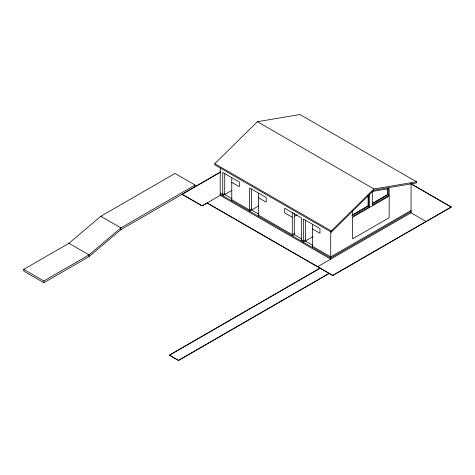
<?xml version="1.0" encoding="UTF-8"?>
<svg xmlns="http://www.w3.org/2000/svg" width="475" height="475" viewBox="0 0 475 475"><rect width="100%" height="100%" fill="white"/><g stroke="black" fill="none" stroke-linecap="round" stroke-linejoin="round"><path stroke-width="0.71" d="M214.789 163.703L257.385 121.713L299.974 114.522L416.492 181.794L416.492 182.958L373.902 190.148L331.312 232.132L214.789 164.861L214.789 163.703L331.312 230.975L331.312 232.132M331.312 230.975L373.902 188.985L416.492 181.794M220.798 171.95L120.893 229.627L89.045 256.619L43.843 282.714L23.75 271.118L23.75 269.378L68.952 243.277L100.801 216.291L175.014 173.446L195.1 185.042L195.1 186.782M195.1 185.042L120.893 227.887L89.045 254.879L43.843 280.974L23.75 269.378M410.827 183.629L451.25 207.082L332.72 275.518L207.159 203.021L202.136 205.924L182.044 194.322L220.78 171.843M182.044 194.21L202.136 205.806L220.216 195.368L330.713 259.16L330.713 231.2M224.734 193.337L222.727 194.495L220.216 193.046M231.782 190.428L222.727 195.658L222.727 172.461L239.352 182.056L239.352 186.699L231.764 182.317M251.607 208.852L249.595 210.009L231.764 199.72M258.655 205.942L249.595 211.173L249.595 187.975L266.22 197.57L266.22 202.213L258.637 197.832M294.494 216.273L297.059 214.795M294.298 233.498L292.285 234.656L258.637 215.228M301.53 238.836L294.298 234.656L292.285 235.82L292.285 212.622M305.348 239.875L303.335 241.039L301.328 239.875M313.037 236.598L303.335 242.197L303.335 218.999L319.96 228.6L319.96 233.237L312.378 228.861M351.928 215.246L368.178 205.865L369.485 206.619L369.485 193.794M372.24 203.52L387.867 194.495L389.173 195.249L389.173 188.605L372.299 191.455L372.299 204.992L389.173 195.249M352.028 215.306L368.279 205.924L368.279 195.237M372.341 203.579L387.968 194.554L387.968 188.652M369.485 206.619L352.61 216.362L352.61 210.455M411.071 210.449L330.713 256.838L312.378 246.258M411.071 211.607L330.713 258.002L220.216 194.21M317.65 266.701L411.071 212.764L426.14 221.582M169.486 355.14L320.162 268.149L169.486 355.14L178.529 360.359L329.205 273.368L178.529 360.478L169.486 355.258M207.159 203.021L332.72 275.399L451.25 206.963M410.827 183.742L451.25 207.082M257.385 121.713L373.902 188.985M292.285 217.259L284.703 212.883L284.703 208.24L301.328 217.841L301.328 241.039M231.966 198.675L224.734 194.495L224.734 173.506M258.839 214.189L251.607 210.009L251.607 189.014M312.58 245.213L305.348 241.039L305.348 220.044M100.801 216.291L120.893 227.887L120.893 229.627M68.952 243.277L89.045 254.879L89.045 256.619M411.071 183.338L411.071 212.764M387.867 188.593L387.867 194.495M368.178 195.178L368.178 205.865M312.378 224.218L312.378 247.416M294.298 213.667L294.298 234.656M258.637 193.194L258.637 216.392M231.764 177.68L231.764 200.877M220.216 168.138L220.216 195.368M43.843 280.974L43.843 282.714M352.61 217.259L352.587 238.83L389.15 217.716L389.173 196.145L352.61 217.259"/></g></svg>
